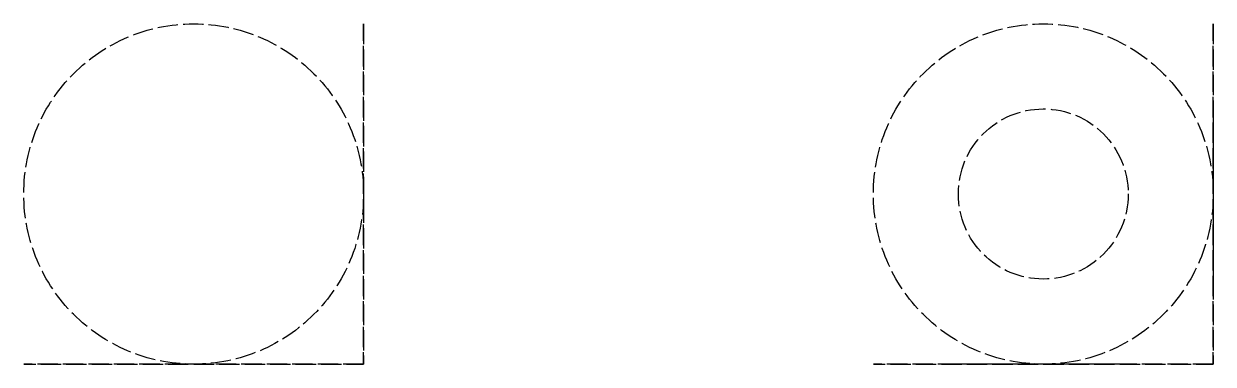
# Model space of a CAD drawing. Header units: millimetres. Extents: x 0 to 350, y 0 to 100.
import ezdxf

# ---------------------------------------------------------------- set-up
doc = ezdxf.new("R2010")
doc.units = ezdxf.units.MM
doc.header["$LTSCALE"] = 0.5
doc.linetypes.add('ACAD_ISO02W100', pattern=[15, 12, -3])
doc.layers.add('0-Sketch', color=20, linetype='ACAD_ISO02W100')

msp = doc.modelspace()

# ---------------------------------------------------------------- linework, layer by layer
at = {"layer": '0-Sketch'}
for centre, radius in [((50, 50, 100), 50), ((300, 50, 100), 50), ((300, 50, 100), 25)]:
    msp.add_circle(centre, radius, dxfattribs=at)
at = {"layer": '0-Sketch', "extrusion": (1, 0, 0)}
for centre, radius in [((50, 50, 100), 50), ((50, 50, 350), 50), ((50, 50, 350), 25)]:
    msp.add_circle(centre, radius, dxfattribs=at)
at = {"layer": '0-Sketch', "extrusion": (0, -1, 0)}
for centre, radius in [((50, 50), 50), ((300, 50), 50), ((300, 50), 25)]:
    msp.add_circle(centre, radius, dxfattribs=at)

doc.saveas('drawing.dxf')
